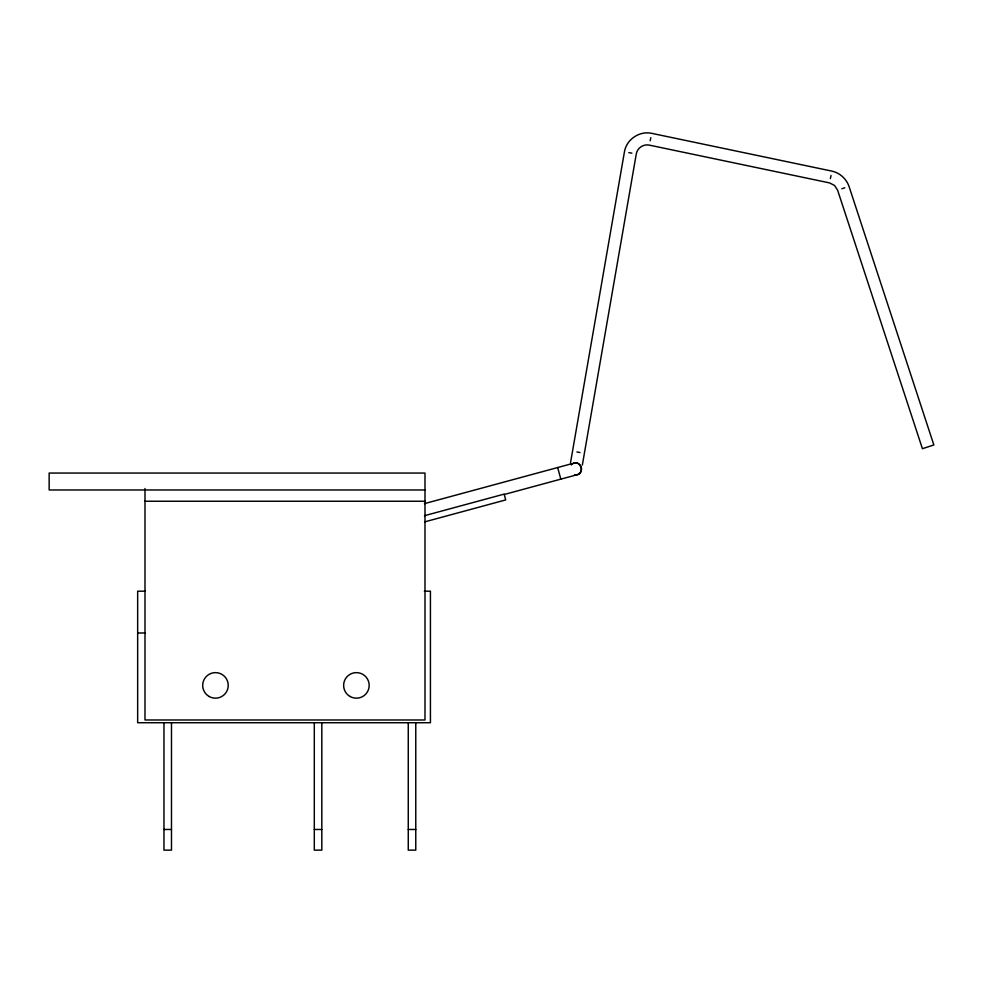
<?xml version="1.0" encoding="UTF-8"?>
<svg xmlns="http://www.w3.org/2000/svg" width="983" height="983" viewBox="0 0 983 983"><rect width="100%" height="100%" fill="white"/><g stroke="black" fill="none" stroke-linecap="round" stroke-linejoin="round"><path stroke-width="1.47" d="M570.484 463.005L624.438 151.861C626.429 139.463 639.466 130.616 651.729 133.344L831.937 171.116C839.814 172.897 846.375 178.783 849.029 186.401L933.85 444.955L922.423 448.703L837.602 190.149L834.506 185.431L829.48 182.887L649.259 145.115C643.435 143.825 637.23 148.028 636.284 153.926L582.341 465.07M650.181 140.753L650.82 137.706M830.389 178.525L831.028 175.478M571.332 464.713C580.277 456.53 586.642 476.251 574.539 474.838M841.829 188.761L844.79 187.79M424.447 503.64L571.811 463.706M424.472 515.706L504.132 494.117L505.704 499.929L424.57 521.912M504.23 494.486L574.957 475.317M424.988 489.976L49.15 489.976L49.15 473.056L424.988 473.056L424.988 719.986L144.993 719.986L144.993 488.514M144.993 501.244L424.988 501.244M145.3 591.188L137.657 591.188L137.657 722.726L430.431 722.726L430.431 591.188L424.349 591.188M137.657 632.978L145.3 632.978M163.964 829.468L171.484 829.468M314.302 829.468L321.822 829.468M408.264 829.468L415.772 829.468M628.825 152.623L631.897 153.164M576.923 451.983L579.995 452.524M557.668 467.539L560.814 479.151M415.772 722.726L415.772 850.135L408.264 850.135L408.264 722.726M321.822 722.726L321.822 850.135L314.302 850.135L314.302 722.726M171.484 722.726L171.484 850.135L163.964 850.135L163.964 722.726M571.307 464.676A6.009 6.009 0 0 1 581.113 466.606A6.009 6.009 0 0 1 575.583 474.936M209.072 696.468A12.779 12.779 0 0 0 228.24 685.409A12.779 12.779 0 0 0 209.072 674.338A12.779 12.779 0 0 0 209.072 696.468M350.009 696.468A12.779 12.779 0 0 0 369.178 685.409A12.779 12.779 0 0 0 350.009 674.338A12.779 12.779 0 0 0 350.009 696.468"/></g></svg>
